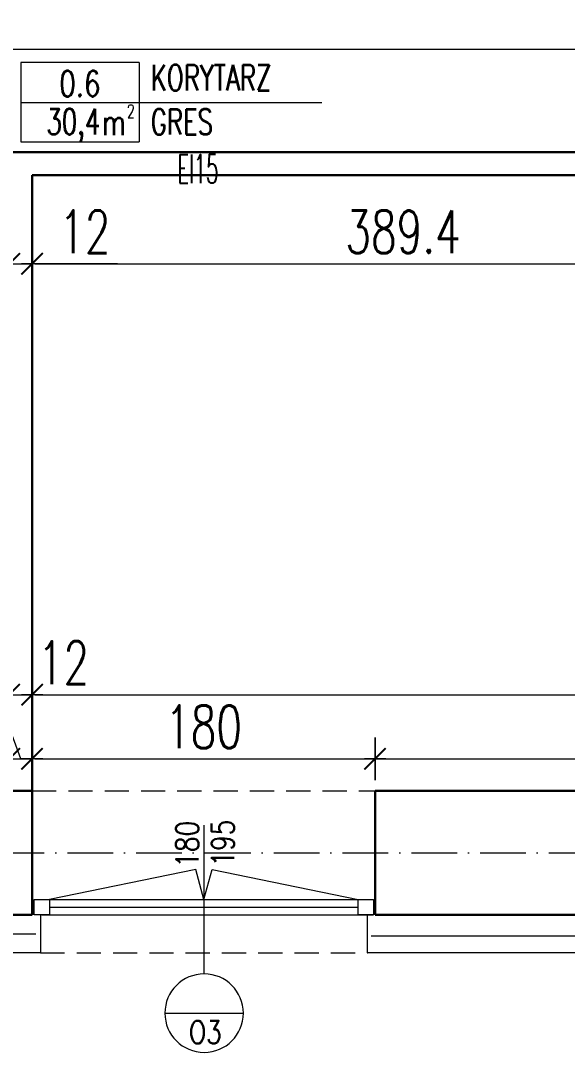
# Model space of a CAD drawing. Header units: millimetres. Extents: x -105266 to 178069, y 491 to 168574.
# Drawn here: x -44425 to -44138, y 55707 to 56249 of the extents above; entities that cross this region are included whole.
import ezdxf
from ezdxf.enums import TextEntityAlignment as Align

# ---------------------------------------------------------------- set-up
doc = ezdxf.new("R2010")
doc.units = ezdxf.units.MM
doc.linetypes.add('ACAD_ISO10W100', pattern=[18, 12, -3, 0, -3])
doc.linetypes.add('DASHED', pattern=[19.05, 12.7, -6.35])
doc.layers.get('defpoints').update_dxf_attribs({"color": 4})
for name, color, linetype, lineweight in [('A-izolacja', 4, 'BATTING', 5), ('A-murowane', 2, 'Continuous', 30), ('A-nad', 4, 'DASHED', 15), ('A-wykończenia', 6, 'Continuous', 13), ('A01_OSIE', 9, 'ACAD_ISO10W100', 9), ('A05_SCIANY', 1, 'Continuous', 20), ('A08_OPIS DRZWI_OKIEN', 9, 'Continuous', 9), ('A16_OPIS_POM', 2, 'Continuous', 9), ('A17_OPIS_WARSTW', 32, 'Continuous', 9), ('stolarka', 1, 'Continuous', 5)]:
    doc.layers.add(name, color=color, linetype=linetype, lineweight=lineweight)
doc.styles.add('ROMANS', font='romans', dxfattribs={"width": 0.7})
doc.styles.add('WYM', font='ROMANS.SHX', dxfattribs={"width": 0.75})
doc.styles.add('X', font='ROMANS.shx', dxfattribs={"width": 0.5})
doc.linetypes.add('BATTING', pattern='A,0.00254,-2.54,[134,ltypeshp.shx,S=2.54,R=0,X=-2.54,Y=0],-5.08,[134,ltypeshp.shx,S=2.54,R=180,X=2.54,Y=0],-2.54', length=10.16254)
doc.dimstyles.new('PM-100', dxfattribs={"dimscale": 2.8, "dimtxt": 8, "dimasz": 0.5, "dimexe": 0, "dimexo": 0, "dimgap": 2, "dimtad": 1, "dimdec": 1, "dimrnd": 0.1, "dimzin": 13, "dimdsep": 46, "dimtxsty": 'ROMANS', "dimblk": 'Q', "dimcen": 0, "dimse1": 1, "dimse2": 1, "dimclrd": 256, "dimclre": 251, "dimclrt": 41, "dimadec": 1, "dimazin": 0, "dimtfac": 1, "dimtdec": 1, "dimtix": 1, "dimtmove": 1, "dimatfit": 0, "dimldrblk": 'NONE', "dimfxl": 1, "dimtolj": 1, "dimtzin": 13, "dimlwd": -1, "dimlwe": 0, "dimarcsym": 0})

# ---------------------------------------------------------------- blocks, each defined once
blk = doc.blocks.new('A$C4C256CE4')
at = {"layer": 'stolarka'}
for p, q in [((8, -27.5), (170, -27.5)), ((8, -31.5), (170, -31.5)), ((4, -35.5), (178, -35.5))]:
    blk.add_line(p, q, dxfattribs=at)
for points in [[(0, -27.5), (8, -27.5), (8, -35.5), (0, -35.5), (0, -27.5)], [(170, -27.5), (178, -27.5), (178, -35.5), (170, -35.5), (170, -27.5)]]:
    blk.add_lwpolyline(points, dxfattribs=at)
blk = doc.blocks.new('drzwi opis')
for p, q in [((-29.32, 124.88), (29.32, 124.88)), ((0, 95.56), (0, -15.56))]:
    blk.add_line(p, q)
blk.add_circle((0, 124.88), 29.32)
at = {"style": 'ROMANS', "width": 0.7}
for tag, p in [('WDNR', (1.09, 127.47)), ('WDPPOZ', (0, 102.7))]:
    blk.add_attdef(tag, text='', height=17, dxfattribs=at).set_placement(p, align=Align.CENTER)
for tag, p in [('WDS', (-4.07, -6.01)), ('WDH', (22.49, -6.37))]:
    blk.add_attdef(tag, text='', height=17, rotation=90, dxfattribs=at).set_placement(p, align=Align.CENTER)
blk = doc.blocks.new('Q')
for p, q in [((0, 8), (0, -8)), ((-4, 0), (4, 0))]:
    blk.add_line(p, q)
at = {"const_width": 0.7}
blk.add_lwpolyline([(4, 4), (-4, -4)], dxfattribs=at)
blk = doc.blocks.new('*D143')
at = {"layer": 'A17_OPIS_WARSTW', "transparency": 16777216}
blk.add_line((-44911.31, 56233.7), (-42961.11, 56233.7), dxfattribs=at)
at = {"layer": 'defpoints', "color": 0, "transparency": 16777216}
for p in [(-44912.71, 56315.55), (-42959.71, 56320.55), (-42959.71, 56233.7)]:
    blk.add_point(p, dxfattribs=at)
at = {"layer": 'A17_OPIS_WARSTW', "transparency": 16777216, "xscale": 1.399999999999999, "yscale": 1.399999999999999, "zscale": 1.399999999999999, "rotation": 180}
blk.add_blockref('Q', (-44912.71, 56233.7), dxfattribs=at)
at = {"layer": 'A17_OPIS_WARSTW', "transparency": 16777216, "xscale": 1.399999999999999, "yscale": 1.399999999999999, "zscale": 1.399999999999999}
blk.add_blockref('Q', (-42959.71, 56233.7), dxfattribs=at)
at = {"layer": 'A17_OPIS_WARSTW', "color": 41, "transparency": 16777216, "insert": (-43924.1, 56246.9), "char_height": 22.4, "attachment_point": 5, "style": 'ROMANS'}
blk.add_mtext('\\A1;1953', dxfattribs=at)
blk = doc.blocks.new('_None')
blk = doc.blocks.new('*D147')
at = {"layer": 'A17_OPIS_WARSTW', "transparency": 16777216}
blk.add_line((-44417.31, 55895.1), (-43690.21, 55895.1), dxfattribs=at)
at = {"layer": 'defpoints', "color": 0, "transparency": 16777216}
for p in [(-44418.71, 55895.1), (-43688.81, 55895.1), (-43688.81, 55895.1)]:
    blk.add_point(p, dxfattribs=at)
at = {"layer": 'A17_OPIS_WARSTW', "transparency": 16777216, "xscale": 1.399999999999999, "yscale": 1.399999999999999, "zscale": 1.399999999999999, "rotation": 180}
blk.add_blockref('Q', (-44418.71, 55895.1), dxfattribs=at)
at = {"layer": 'A17_OPIS_WARSTW', "transparency": 16777216, "xscale": 1.399999999999999, "yscale": 1.399999999999999, "zscale": 1.399999999999999}
blk.add_blockref('Q', (-43688.81, 55895.1), dxfattribs=at)
at = {"layer": 'A17_OPIS_WARSTW', "color": 41, "transparency": 16777216, "insert": (-44053.76, 55911.9), "char_height": 22.4, "attachment_point": 5, "style": 'ROMANS'}
blk.add_mtext('\\A1;729.9', dxfattribs=at)
blk = doc.blocks.new('opis-pomieszczenie')
for p, q in [((0, 21.79), (0, -21.42)), ((-64.77, 0), (99.88, 0))]:
    blk.add_line(p, q)
blk.add_lwpolyline([(0, 21.79), (-64.77, 21.79), (-64.77, -21.42), (0, -21.42)])
at = {"style": 'ROMANS', "width": 0.7}
for s, height, p in [('2', 7.15, (-4.55, -8.35)), ('m', 14.3, (-13.79, -17.95))]:
    blk.add_text(s, height=height, dxfattribs=at).set_placement(p, align=Align.CENTER)
blk.add_attdef('NR', text='', height=14.3, dxfattribs=at).set_placement((-32.39, 2.83), align=Align.CENTER)
for tag, p in [('POMIESZCZENIE', (6.3, 3.88)), ('POS', (6.3, -17.57))]:
    blk.add_attdef(tag, p, '', height=14.3, dxfattribs=at)
blk.add_attdef('POW', text='', height=14.3, dxfattribs=at).set_placement((-27, -17.41), align=Align.RIGHT)
blk = doc.blocks.new('*D335')
at = {"layer": 'A17_OPIS_WARSTW', "ltscale": 0.9, "transparency": 16777216}
for p, q in [((-44438.41, 55898.76), (-44472.76, 55898.76)), ((-44424.71, 55861.45), (-44438.41, 55898.76)), ((-44432.11, 55861.45), (-44433.51, 55861.45)), ((-44430.71, 55861.45), (-44418.71, 55861.45)), ((-44430.71, 55861.45), (-44418.71, 55861.45)), ((-44417.31, 55861.45), (-44415.91, 55861.45))]:
    blk.add_line(p, q, dxfattribs=at)
at = {"layer": 'defpoints', "color": 0, "ltscale": 0.9, "transparency": 16777216}
for p in [(-44418.71, 55861.45), (-44430.71, 55844.64), (-44418.71, 55844.64)]:
    blk.add_point(p, dxfattribs=at)
at = {"layer": 'A17_OPIS_WARSTW', "ltscale": 0.9, "transparency": 16777216, "xscale": 1.399999999999999, "yscale": 1.399999999999999, "zscale": 1.399999999999999}
blk.add_blockref('Q', (-44430.71, 55861.45), dxfattribs=at)
at = {"layer": 'A17_OPIS_WARSTW', "ltscale": 0.9, "transparency": 16777216, "xscale": 1.399999999999999, "yscale": 1.399999999999999, "zscale": 1.399999999999999, "rotation": 180}
blk.add_blockref('Q', (-44418.71, 55861.45), dxfattribs=at)
at = {"layer": 'A17_OPIS_WARSTW', "color": 41, "ltscale": 0.9, "transparency": 16777216, "insert": (-44455.58, 55915.56), "char_height": 22.4, "attachment_point": 5, "style": 'ROMANS'}
blk.add_mtext('\\A1;12', dxfattribs=at)
blk = doc.blocks.new('*D336')
at = {"layer": 'A17_OPIS_WARSTW', "ltscale": 0.9, "transparency": 16777216}
blk.add_line((-44417.31, 55861.45), (-44240.11, 55861.45), dxfattribs=at)
at = {"layer": 'defpoints', "color": 0, "ltscale": 0.9, "transparency": 16777216}
for p in [(-44238.71, 55861.45), (-44418.71, 55844.64), (-44238.71, 55844.64)]:
    blk.add_point(p, dxfattribs=at)
at = {"layer": 'A17_OPIS_WARSTW', "ltscale": 0.9, "transparency": 16777216, "xscale": 1.399999999999999, "yscale": 1.399999999999999, "zscale": 1.399999999999999, "rotation": 180}
blk.add_blockref('Q', (-44418.71, 55861.45), dxfattribs=at)
at = {"layer": 'A17_OPIS_WARSTW', "ltscale": 0.9, "transparency": 16777216, "xscale": 1.399999999999999, "yscale": 1.399999999999999, "zscale": 1.399999999999999}
blk.add_blockref('Q', (-44238.71, 55861.45), dxfattribs=at)
at = {"layer": 'A17_OPIS_WARSTW', "color": 41, "ltscale": 0.9, "transparency": 16777216, "insert": (-44328.71, 55878.25), "char_height": 22.4, "attachment_point": 5, "style": 'ROMANS'}
blk.add_mtext('\\A1;180', dxfattribs=at)
blk = doc.blocks.new('*D337')
at = {"layer": 'A17_OPIS_WARSTW', "ltscale": 0.9, "transparency": 16777216}
blk.add_line((-44237.31, 55861.45), (-43936.11, 55861.45), dxfattribs=at)
at = {"layer": 'defpoints', "color": 0, "ltscale": 0.9, "transparency": 16777216}
for p in [(-43934.71, 55861.45), (-44238.71, 55844.64), (-43934.71, 55844.64)]:
    blk.add_point(p, dxfattribs=at)
at = {"layer": 'A17_OPIS_WARSTW', "ltscale": 0.9, "transparency": 16777216, "xscale": 1.399999999999999, "yscale": 1.399999999999999, "zscale": 1.399999999999999, "rotation": 180}
blk.add_blockref('Q', (-44238.71, 55861.45), dxfattribs=at)
at = {"layer": 'A17_OPIS_WARSTW', "ltscale": 0.9, "transparency": 16777216, "xscale": 1.399999999999999, "yscale": 1.399999999999999, "zscale": 1.399999999999999}
blk.add_blockref('Q', (-43934.71, 55861.45), dxfattribs=at)
at = {"layer": 'A17_OPIS_WARSTW', "color": 41, "ltscale": 0.9, "transparency": 16777216, "insert": (-44086.71, 55878.25), "char_height": 22.4, "attachment_point": 5, "style": 'ROMANS'}
blk.add_mtext('\\A1;304', dxfattribs=at)
blk = doc.blocks.new('*D349')
at = {"layer": 'A17_OPIS_WARSTW', "ltscale": 0.9, "transparency": 16777216}
for p, q in [((-44432.11, 56121.16), (-44433.51, 56121.16)), ((-44430.71, 56121.16), (-44418.71, 56121.16)), ((-44430.71, 56121.16), (-44418.71, 56121.16)), ((-44373.86, 56121.16), (-44418.71, 56121.16)), ((-44417.31, 56121.16), (-44415.91, 56121.16))]:
    blk.add_line(p, q, dxfattribs=at)
at = {"layer": 'defpoints', "color": 0, "ltscale": 0.9, "transparency": 16777216}
for p in [(-44430.71, 56121.16), (-44418.71, 56121.16), (-44418.71, 56121.16)]:
    blk.add_point(p, dxfattribs=at)
at = {"layer": 'A17_OPIS_WARSTW', "ltscale": 0.9, "transparency": 16777216, "xscale": 1.399999999999999, "yscale": 1.399999999999999, "zscale": 1.399999999999999}
blk.add_blockref('Q', (-44430.71, 56121.16), dxfattribs=at)
at = {"layer": 'A17_OPIS_WARSTW', "ltscale": 0.9, "transparency": 16777216, "xscale": 1.399999999999999, "yscale": 1.399999999999999, "zscale": 1.399999999999999, "rotation": 180}
blk.add_blockref('Q', (-44418.71, 56121.16), dxfattribs=at)
at = {"layer": 'A17_OPIS_WARSTW', "color": 41, "ltscale": 0.9, "transparency": 16777216, "insert": (-44391.04, 56137.96), "char_height": 22.4, "attachment_point": 5, "style": 'ROMANS'}
blk.add_mtext('\\A1;12', dxfattribs=at)
blk = doc.blocks.new('*D350')
at = {"layer": 'A17_OPIS_WARSTW', "ltscale": 0.9, "transparency": 16777216}
blk.add_line((-44417.31, 56121.16), (-44030.75, 56121.16), dxfattribs=at)
at = {"layer": 'defpoints', "color": 0, "ltscale": 0.9, "transparency": 16777216}
for p in [(-44029.35, 56167.64), (-44418.71, 56121.16), (-44029.35, 56121.16)]:
    blk.add_point(p, dxfattribs=at)
at = {"layer": 'A17_OPIS_WARSTW', "ltscale": 0.9, "transparency": 16777216, "xscale": 1.399999999999999, "yscale": 1.399999999999999, "zscale": 1.399999999999999, "rotation": 180}
blk.add_blockref('Q', (-44418.71, 56121.16), dxfattribs=at)
at = {"layer": 'A17_OPIS_WARSTW', "ltscale": 0.9, "transparency": 16777216, "xscale": 1.399999999999999, "yscale": 1.399999999999999, "zscale": 1.399999999999999}
blk.add_blockref('Q', (-44029.35, 56121.16), dxfattribs=at)
at = {"layer": 'A17_OPIS_WARSTW', "color": 41, "ltscale": 0.9, "transparency": 16777216, "insert": (-44224.03, 56137.96), "char_height": 22.4, "attachment_point": 5, "style": 'ROMANS'}
blk.add_mtext('\\A1;389.4', dxfattribs=at)
blk = doc.blocks.new('*D216')
at = {"layer": 'A17_OPIS_WARSTW', "ltscale": 0.9, "transparency": 16777216}
for p, q in [((-44432.11, 55895.1), (-44433.51, 55895.1)), ((-44430.71, 55895.1), (-44418.71, 55895.1)), ((-44417.31, 55895.1), (-44415.91, 55895.1))]:
    blk.add_line(p, q, dxfattribs=at)
at = {"layer": 'defpoints', "color": 0, "ltscale": 0.9, "transparency": 16777216}
for p in [(-44430.71, 55895.1), (-44418.71, 55895.1), (-44418.71, 55895.1)]:
    blk.add_point(p, dxfattribs=at)
at = {"layer": 'A17_OPIS_WARSTW', "ltscale": 0.9, "transparency": 16777216, "xscale": 1.399999999999999, "yscale": 1.399999999999999, "zscale": 1.399999999999999}
blk.add_blockref('Q', (-44430.71, 55895.1), dxfattribs=at)
at = {"layer": 'A17_OPIS_WARSTW', "ltscale": 0.9, "transparency": 16777216, "xscale": 1.399999999999999, "yscale": 1.399999999999999, "zscale": 1.399999999999999, "rotation": 180}
blk.add_blockref('Q', (-44418.71, 55895.1), dxfattribs=at)
at = {"layer": 'A17_OPIS_WARSTW', "color": 41, "ltscale": 0.9, "transparency": 16777216, "insert": (-44402.24, 55911.9), "char_height": 22.4, "attachment_point": 5, "style": 'ROMANS'}
blk.add_mtext('\\A1;12', dxfattribs=at)

msp = doc.modelspace()

# ---------------------------------------------------------------- linework, layer by layer
at = {"layer": 'A-izolacja', "ltscale": 0.9}
for p, q in [((-44647.71, 55769.59), (-44416.71, 55769.59)), ((-44240.71, 55768.66), (-43932.71, 55768.66))]:
    msp.add_line(p, q, dxfattribs=at)
at = {"layer": 'A-murowane'}
for p, q in [((-44418.71, 55844.64), (-44418.71, 56167.64)), ((-44645.71, 55844.64), (-44418.71, 55844.64)), ((-44418.71, 55844.64), (-44418.71, 55779.64)), ((-44238.71, 55844.64), (-43934.71, 55844.64)), ((-44238.71, 55844.64), (-44238.71, 55779.64)), ((-44645.71, 55779.64), (-44418.71, 55779.64)), ((-44238.71, 55779.64), (-43934.71, 55779.64))]:
    msp.add_line(p, q, dxfattribs=at)
for points in [[(-44029.35, 56179.64), (-44495.71, 56179.64)], [(-44029.35, 56167.64), (-44418.71, 56167.64)], [(-44029.35, 56167.64), (-44418.71, 56167.64)]]:
    msp.add_lwpolyline(points, dxfattribs=at)
at = {"layer": 'A-nad'}
for p, q in [((-44418.71, 55844.64), (-44238.71, 55844.64)), ((-44414.34, 55759.64), (-44242.71, 55759.64))]:
    msp.add_line(p, q, dxfattribs=at)
at = {"layer": 'A-wykończenia'}
for points in [[(-44414.34, 55779.64), (-44414.34, 55759.64), (-44649.71, 55759.64), (-44649.71, 55779.64)], [(-43930.71, 55779.64), (-43930.71, 55759.64), (-44242.71, 55759.64), (-44242.71, 55779.64)]]:
    msp.add_lwpolyline(points, dxfattribs=at)
at = {"layer": 'A01_OSIE', "ltscale": 2}
msp.add_line((-44941.71, 55812.14), (-42488.41, 55812.14), dxfattribs=at)
at = {"layer": 'A08_OPIS DRZWI_OKIEN'}
for points in [[(-44328.57, 55787.64), (-44332.86, 55803.47), (-44409.57, 55787.64)], [(-44328.57, 55787.64), (-44324.29, 55803.47), (-44247.57, 55787.64)]]:
    msp.add_lwpolyline(points, dxfattribs=at)

# ---------------------------------------------------------------- block references
at = {"layer": 'A-murowane'}
msp.add_blockref('A$C4C256CE4', (-44417.57, 55815.14), dxfattribs=at)
at = {"layer": 'A08_OPIS DRZWI_OKIEN'}
ref = msp.add_blockref('drzwi opis', (-44328.45, 55815.72), dxfattribs=dict(at, xscale=-0.702000000001135, yscale=0.702000000001135, zscale=0.702000000001135, rotation=180))
ref.add_attrib('WDNR', 'O3', dxfattribs={"layer": '0', "height": 11.934, "style": 'WYM', "width": 0.8}).set_placement((-44327.8, 55712.1), align=Align.CENTER)
ref.add_attrib('WDS', '180', dxfattribs={"layer": '0', "height": 11.934, "rotation": 90, "style": 'WYM', "width": 0.8}).set_placement((-44331.31, 55816.66), align=Align.CENTER)
ref.add_attrib('WDH', '195', dxfattribs={"layer": '0', "height": 11.934, "rotation": 90, "style": 'WYM', "width": 0.8}).set_placement((-44312.66, 55817.24), align=Align.CENTER)
at = {"layer": 'A16_OPIS_POM'}
ref = msp.add_blockref('opis-pomieszczenie', (-44362.53, 56205.78), dxfattribs=dict(at, xscale=0.9600000000064028, yscale=0.9600000000064028, zscale=0.9600000000064028))
ref.add_attrib('NR', '0.6', dxfattribs={"layer": '0', "height": 13.44, "style": 'ROMANS', "width": 0.75}).set_placement((-44393.62, 56208.92), align=Align.CENTER)
ref.add_attrib('POMIESZCZENIE', 'KORYTARZ', (-44356.48, 56212.08), dxfattribs={"layer": '0', "height": 13.44, "style": 'ROMANS', "width": 0.7})
ref.add_attrib('POS', 'GRES', (-44356.48, 56188.9), dxfattribs={"layer": '0', "height": 13.44, "style": 'ROMANS', "width": 0.7})
ref.add_attrib('POW', '30,4', dxfattribs={"layer": '0', "height": 13.44, "style": 'ROMANS', "width": 0.7}).set_placement((-44382.97, 56189.06), align=Align.RIGHT)

# ---------------------------------------------------------------- texts
at = {"layer": 'A05_SCIANY', "insert": (-44342.49, 56178.51), "char_height": 15, "attachment_point": 1, "style": 'X'}
msp.add_mtext_dynamic_manual_height_columns('EI15', width=76, gutter_width=125, heights=[0], dxfattribs=at)

# ---------------------------------------------------------------- dimensions: what is measured, and where the dimension line sits
at = {"layer": 'A17_OPIS_WARSTW'}
dim = msp.add_linear_dim(base=(-42959.71, 56233.7), p1=(-44912.71, 56315.55), p2=(-42959.71, 56320.55), dimstyle='PM-100', dxfattribs=at)
dim.commit()
dim.dimension.update_dxf_attribs({"geometry": '*D143', "text_midpoint": (-43924.1, 56230.1), "dimtype": 160})
at = {"layer": 'A17_OPIS_WARSTW', "ltscale": 0.9}
for base, p1, p2, picture, middle in [((-44029.35, 56121.16), (-44418.71, 56121.16), (-44029.35, 56167.64), '*D350', (-44224.03, 56137.96)), ((-44238.71, 55861.45), (-44418.71, 55844.64), (-44238.71, 55844.64), '*D336', (-44328.71, 55878.25)), ((-43934.71, 55861.45), (-44238.71, 55844.64), (-43934.71, 55844.64), '*D337', (-44086.71, 55878.25))]:
    dim = msp.add_linear_dim(base=base, p1=p1, p2=p2, dimstyle='PM-100', dxfattribs=at)
    dim.commit()
    dim.dimension.update_dxf_attribs({"geometry": picture, "text_midpoint": middle})
for base, p1, p2, picture, middle in [((-44418.71, 56121.16), (-44430.71, 56121.16), (-44418.71, 56121.16), '*D349', (-44391.04, 56121.16)), ((-44418.71, 55861.45), (-44430.71, 55844.64), (-44418.71, 55844.64), '*D335', (-44444.01, 55898.76)), ((-44418.71, 55895.1), (-44430.71, 55895.1), (-44418.71, 55895.1), '*D216', (-44402.24, 55895.1))]:
    dim = msp.add_linear_dim(base=base, p1=p1, p2=p2, dimstyle='PM-100', dxfattribs=at)
    dim.commit()
    dim.dimension.update_dxf_attribs({"geometry": picture, "text_midpoint": middle, "dimtype": 160})
at = {"layer": 'A17_OPIS_WARSTW'}
dim = msp.add_linear_dim(base=(-43688.81, 55895.1), p1=(-44418.71, 55895.1), p2=(-43688.81, 55895.1), dimstyle='PM-100', dxfattribs=at)
dim.commit()
dim.dimension.update_dxf_attribs({"geometry": '*D147', "text_midpoint": (-44053.76, 55911.9)})

doc.saveas('drawing.dxf')
